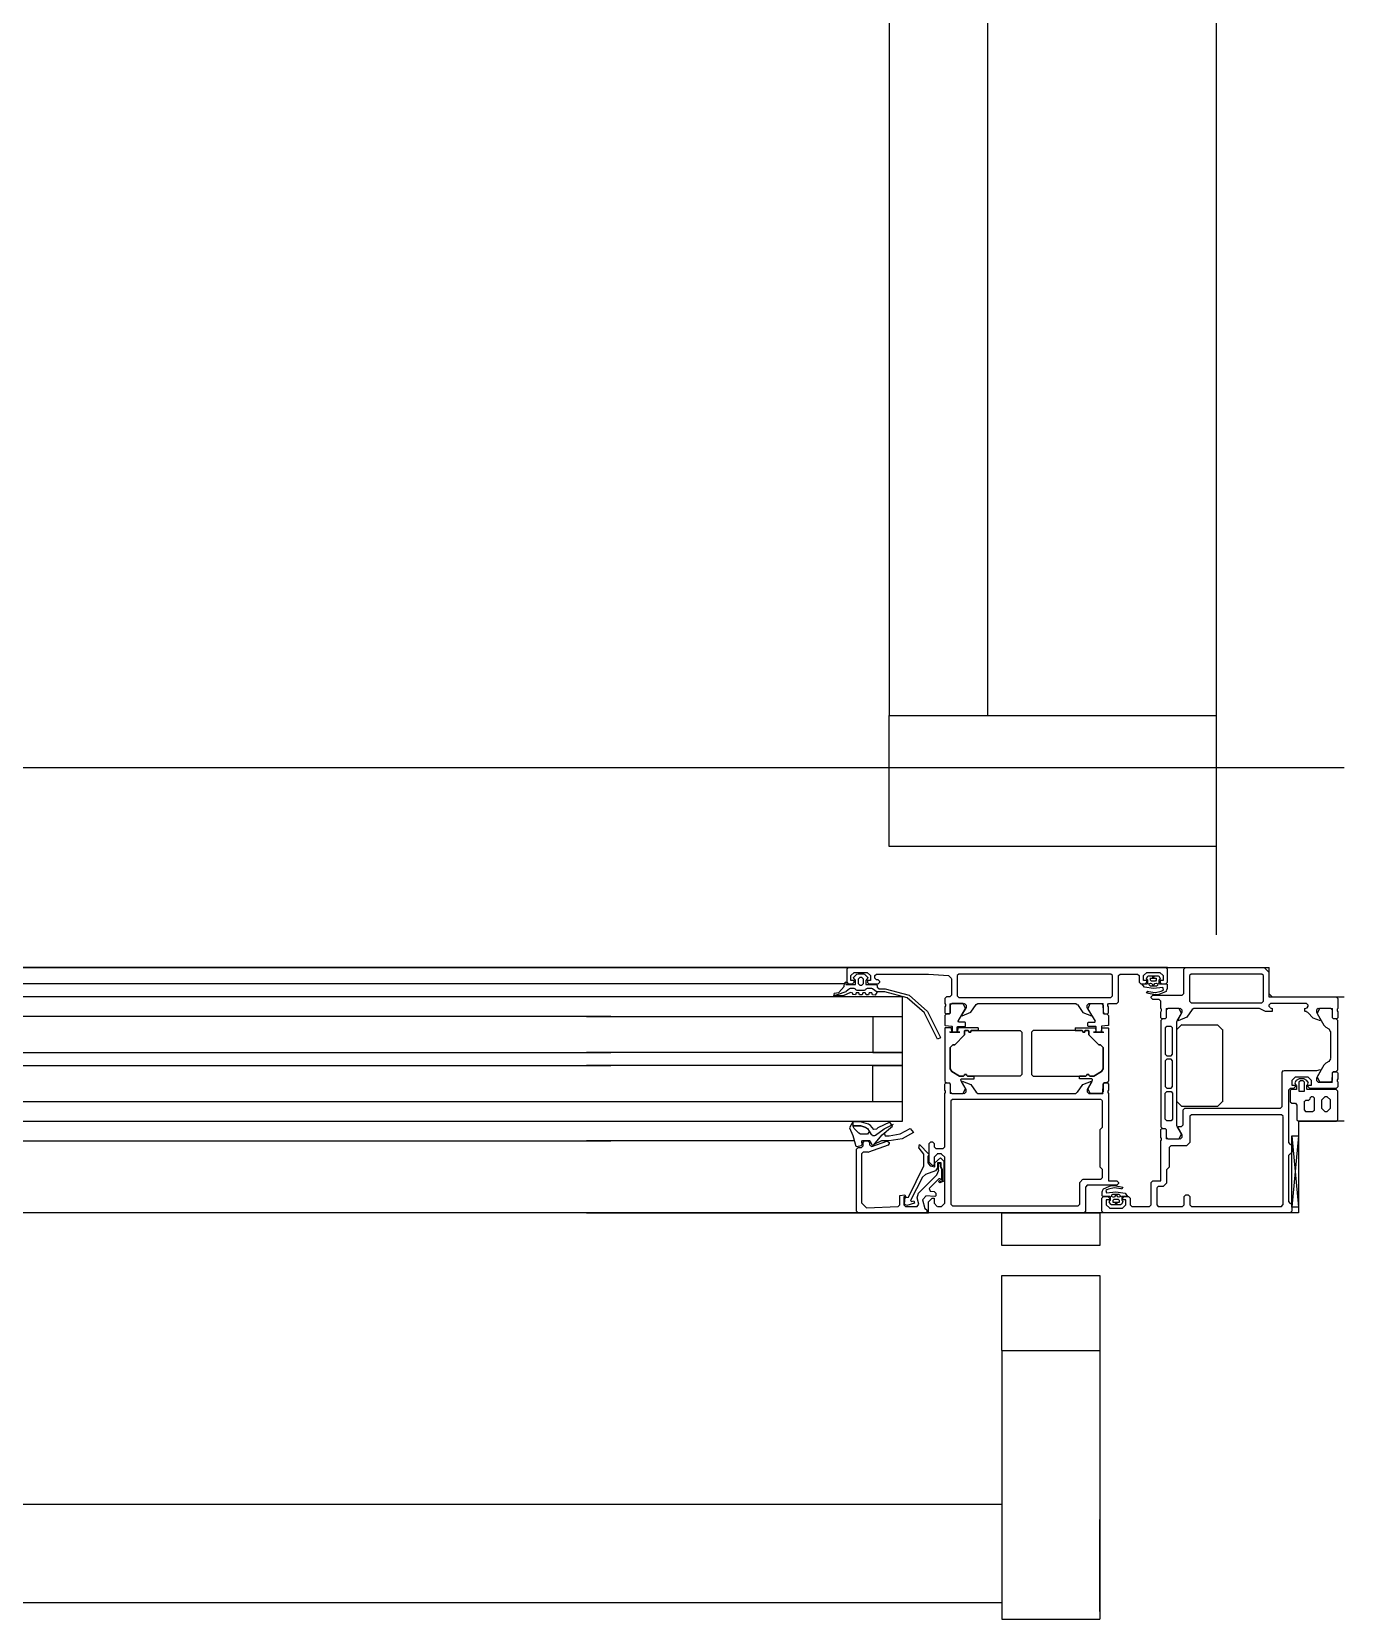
# Model space of a CAD drawing. Header units: metres. Extents: x 2.3 to 42.8, y 0.9 to 31.9.
# Drawn here: x 17.3408 to 17.4986, y 13.554 to 13.745 of the extents above; entities that cross this region are included whole.
import ezdxf

# ---------------------------------------------------------------- set-up
doc = ezdxf.new("R2010")
doc.units = ezdxf.units.M
doc.layers.add('ARREDI', color=9, linetype='Continuous')
doc.layers.add('PARETI_STRUTTURE', color=7, linetype='Continuous')

msp = doc.modelspace()

# ---------------------------------------------------------------- linework, layer by layer
at = {"layer": 'ARREDI'}
for points in [[(16.87769, 13.63239), (17.48957, 13.63239)], [(17.41042, 13.63042), (17.23875, 13.63042)], [(17.41042, 13.62885), (17.23875, 13.62885)], [(17.41042, 13.62649), (17.23875, 13.62649)], [(17.23875, 13.62217), (17.41042, 13.62217)], [(17.23875, 13.62059), (17.41042, 13.62059)], [(17.23875, 13.61626), (17.41042, 13.61626)], [(17.23875, 13.61389), (17.41042, 13.61389)], [(17.23875, 13.61152), (17.41042, 13.61152)], [(17.49311, 13.60286), (16.87415, 13.60286)], [(17.46923, 13.59892), (17.45742, 13.59892), (17.45742, 13.60287)], [(17.45742, 13.60286), (17.46923, 13.60286)], [(17.46923, 13.60286), (17.46923, 13.59892)], [(17.45742, 13.58631), (17.45742, 13.59534)], [(17.45742, 13.59534), (17.46923, 13.59534)], [(17.46923, 13.59534), (17.46923, 13.58631)], [(17.45742, 13.58631), (17.45742, 13.55603), (17.45742, 13.55492), (17.45742, 13.55421), (17.45742, 13.55397), (17.46923, 13.55397)], [(17.45743, 13.58631), (17.46923, 13.58631), (17.46923, 13.55604), (17.46923, 13.55491), (17.46923, 13.55422), (17.46923, 13.55398)], [(17.45742, 13.56778), (17.20426, 13.56778)], [(17.45742, 13.56699), (17.45742, 13.56604), (17.45742, 13.56482)], [(17.46923, 13.55492), (17.46923, 13.55603), (17.46923, 13.55749), (17.46923, 13.55918), (17.46923, 13.561), (17.46923, 13.56282), (17.46923, 13.56451), (17.46923, 13.56597)], [(17.45742, 13.55892), (17.45742, 13.5577), (17.45742, 13.55675)], [(17.20425, 13.55597), (17.45742, 13.55597)]]:
    msp.add_lwpolyline(points, dxfattribs=at)
at = {"layer": 'PARETI_STRUTTURE'}
for points in [[(17.48326, 13.63633), (17.48326, 13.93597)], [(17.48327, 13.90615), (17.44389, 13.90615), (17.44389, 13.66271)], [(17.4557, 13.90615), (17.4557, 13.66271)], [(17.49862, 13.65642), (14.26612, 13.65642), (11.91708, 13.68004)], [(17.47735, 13.63239), (17.43877, 13.63239), (17.23941, 13.63239), (17.23941, 13.65214), (17.23909, 13.65471), (17.23817, 13.65713), (17.2367, 13.65925), (17.23476, 13.66098), (17.23246, 13.66217), (17.23139, 13.66242), (17.2303, 13.66242), (17.22923, 13.66216), (17.22826, 13.66164), (17.22742, 13.66091), (17.2268, 13.66), (17.22641, 13.65898), (17.22628, 13.65788), (17.22628, 13.63239)], [(17.44389, 13.66271), (17.48327, 13.66271)], [(17.44389, 13.64696), (17.44389, 13.66271)], [(17.48326, 13.64696), (17.44389, 13.64696)], [(17.40747, 13.63239), (17.43897, 13.63239), (17.43877, 13.6322)], [(17.43877, 13.6322), (17.43877, 13.63063)], [(17.47716, 13.63239), (17.43897, 13.63239)], [(17.43928, 13.63141), (17.43967, 13.6318)], [(17.43968, 13.63062), (17.43968, 13.63081), (17.43929, 13.63081), (17.43929, 13.63141)], [(17.43959, 13.63118), (17.43999, 13.63159)], [(17.43968, 13.63097), (17.43959, 13.63118)], [(17.43971, 13.63097), (17.43967, 13.63097)], [(17.43968, 13.6318), (17.44124, 13.6318)], [(17.43983, 13.63086), (17.43971, 13.63098)], [(17.44, 13.63159), (17.44014, 13.63164)], [(17.44014, 13.63164), (17.44078, 13.63164)], [(17.44034, 13.63117), (17.44015, 13.63098)], [(17.44015, 13.63097), (17.44015, 13.63046)], [(17.44058, 13.63117), (17.44035, 13.63117)], [(17.44078, 13.63097), (17.44058, 13.63117)], [(17.44078, 13.63046), (17.44078, 13.63098)], [(17.44079, 13.63164), (17.44092, 13.63159)], [(17.44092, 13.63159), (17.44133, 13.63117)], [(17.44121, 13.63097), (17.4411, 13.63085)], [(17.44125, 13.63097), (17.44121, 13.63097)], [(17.44125, 13.6318), (17.44164, 13.63141)], [(17.44133, 13.63118), (17.44125, 13.63097)], [(17.44165, 13.63141), (17.44165, 13.63081), (17.44126, 13.63081), (17.44126, 13.63062)], [(17.44216, 13.63141), (17.44235, 13.6316)], [(17.44216, 13.63109), (17.44216, 13.63141)], [(17.44235, 13.6309), (17.44216, 13.63109)], [(17.44235, 13.6316), (17.44862, 13.6316), (17.45101, 13.63144)], [(17.44255, 13.6309), (17.44236, 13.6309)], [(17.44275, 13.6307), (17.44255, 13.63089)], [(17.451, 13.63143), (17.45136, 13.63105)], [(17.45137, 13.63104), (17.45137, 13.62904)], [(17.45228, 13.6316), (17.45208, 13.63141)], [(17.45208, 13.63141), (17.45208, 13.62896)], [(17.47055, 13.6316), (17.45228, 13.6316)], [(17.47074, 13.63141), (17.47055, 13.6316)], [(17.47074, 13.62897), (17.47074, 13.63141)], [(17.47145, 13.63141), (17.47165, 13.6316)], [(17.47145, 13.62826), (17.47145, 13.63141)], [(17.47165, 13.6316), (17.47377, 13.6316)], [(17.47377, 13.6316), (17.47397, 13.63141)], [(17.47397, 13.63141), (17.47397, 13.63062)], [(17.47448, 13.63141), (17.47487, 13.6318)], [(17.47488, 13.63062), (17.47488, 13.63081), (17.47449, 13.63081), (17.47449, 13.63141)], [(17.47485, 13.63106), (17.475, 13.63136)], [(17.47491, 13.63095), (17.47485, 13.63106)], [(17.47488, 13.6318), (17.47645, 13.6318)], [(17.47499, 13.63087), (17.4749, 13.63096)], [(17.47501, 13.63136), (17.47508, 13.6314)], [(17.47508, 13.6314), (17.47624, 13.6314)], [(17.47531, 13.63085), (17.47531, 13.63113)], [(17.47531, 13.63112), (17.47601, 13.63112)], [(17.47601, 13.63112), (17.47601, 13.63085)], [(17.47624, 13.6314), (17.47631, 13.63136)], [(17.47631, 13.63136), (17.47649, 13.63107)], [(17.47641, 13.63096), (17.47632, 13.63087)], [(17.47649, 13.63108), (17.47641, 13.63095)], [(17.47645, 13.6318), (17.47684, 13.63141)], [(17.47684, 13.63141), (17.47684, 13.63081), (17.47646, 13.63081), (17.47646, 13.63062)], [(17.47736, 13.6322), (17.47716, 13.63239)], [(17.47736, 13.63062), (17.47736, 13.63219)], [(17.47933, 13.6322), (17.47952, 13.63239)], [(17.47933, 13.63239), (17.48956, 13.63239)], [(17.47933, 13.62924), (17.47933, 13.6322)], [(17.47952, 13.63239), (17.48897, 13.63239)], [(17.47999, 13.63141), (17.47999, 13.62834)], [(17.48019, 13.6316), (17.48, 13.63141)], [(17.4887, 13.6316), (17.4802, 13.6316)], [(17.48889, 13.63141), (17.4887, 13.6316)], [(17.48889, 13.62834), (17.48889, 13.63141)], [(17.48897, 13.63239), (17.48957, 13.6318)], [(17.48956, 13.63239), (17.48956, 13.62885)], [(17.48956, 13.6318), (17.48956, 13.62925)], [(17.43851, 13.63042), (17.40747, 13.63042)], [(17.43719, 13.629), (17.4373, 13.62905)], [(17.43726, 13.62928), (17.43783, 13.62939)], [(17.43729, 13.62897), (17.43726, 13.62927)], [(17.4373, 13.62905), (17.43766, 13.62914)], [(17.43766, 13.62914), (17.4387, 13.62951)], [(17.43782, 13.62939), (17.43846, 13.6301)], [(17.43924, 13.62938), (17.43834, 13.62897)], [(17.43846, 13.63009), (17.4385, 13.63051)], [(17.4385, 13.63051), (17.43865, 13.63065)], [(17.43865, 13.63066), (17.43865, 13.63034), (17.43944, 13.63034)], [(17.4387, 13.62952), (17.43911, 13.62986)], [(17.43877, 13.63062), (17.43896, 13.63043)], [(17.43897, 13.63042), (17.43948, 13.63042)], [(17.43911, 13.62986), (17.43923, 13.62991)], [(17.43924, 13.62991), (17.43962, 13.62991)], [(17.43952, 13.62928), (17.43924, 13.62938)], [(17.43944, 13.63034), (17.43983, 13.63034)], [(17.43948, 13.63042), (17.43967, 13.63062)], [(17.43952, 13.62912), (17.43952, 13.62928)], [(17.43983, 13.62908), (17.43952, 13.62912)], [(17.43963, 13.62991), (17.4398, 13.62981)], [(17.4398, 13.62981), (17.43984, 13.62973)], [(17.43983, 13.63034), (17.43983, 13.63086)], [(17.43992, 13.62932), (17.43983, 13.62909)], [(17.43984, 13.62973), (17.44001, 13.62964)], [(17.44022, 13.62932), (17.43992, 13.62932)], [(17.44001, 13.62964), (17.44089, 13.62964)], [(17.44015, 13.63046), (17.44034, 13.63027)], [(17.44031, 13.62908), (17.44023, 13.62932)], [(17.44062, 13.62908), (17.44031, 13.62908)], [(17.44034, 13.63027), (17.44058, 13.63027)], [(17.44058, 13.63027), (17.44078, 13.63046)], [(17.4407, 13.62932), (17.44062, 13.62909)], [(17.44101, 13.62932), (17.4407, 13.62932)], [(17.4409, 13.62964), (17.44106, 13.62973)], [(17.4411, 13.62908), (17.44102, 13.62932)], [(17.44107, 13.62973), (17.44111, 13.62982)], [(17.44109, 13.63086), (17.44109, 13.63034)], [(17.44109, 13.63034), (17.44148, 13.63034)], [(17.4414, 13.62908), (17.4411, 13.62908)], [(17.44111, 13.62981), (17.44128, 13.62991)], [(17.44125, 13.63062), (17.44144, 13.63043)], [(17.44128, 13.62991), (17.44175, 13.62991)], [(17.44149, 13.62932), (17.44141, 13.62909)], [(17.44145, 13.63042), (17.44255, 13.63042)], [(17.44149, 13.63034), (17.44232, 13.63034)], [(17.4418, 13.62932), (17.44149, 13.62932)], [(17.44176, 13.62991), (17.44189, 13.62987)], [(17.44189, 13.62908), (17.4418, 13.62932)], [(17.44188, 13.62987), (17.44244, 13.62944)], [(17.44218, 13.62905), (17.44188, 13.62909)], [(17.44336, 13.62944), (17.44243, 13.62944), (17.44218, 13.62905)], [(17.44231, 13.63034), (17.44243, 13.63022)], [(17.44243, 13.63023), (17.44243, 13.63003)], [(17.44243, 13.63003), (17.44263, 13.62984)], [(17.44255, 13.63042), (17.44275, 13.63062)], [(17.44263, 13.62983), (17.44339, 13.62983)], [(17.44275, 13.63062), (17.44275, 13.6307)], [(17.44814, 13.62692), (17.44604, 13.62874), (17.44336, 13.62944)], [(17.4434, 13.62983), (17.44627, 13.62906), (17.4485, 13.62708)], [(17.45137, 13.62905), (17.45118, 13.62885)], [(17.47397, 13.63062), (17.47416, 13.63043)], [(17.47417, 13.63042), (17.47468, 13.63042)], [(17.47429, 13.63042), (17.47491, 13.63042)], [(17.47458, 13.63003), (17.47429, 13.63042)], [(17.4768, 13.62999), (17.47569, 13.62985), (17.47458, 13.63003)], [(17.47459, 13.63003), (17.47459, 13.63003)], [(17.47468, 13.63042), (17.47487, 13.63062)], [(17.47485, 13.6293), (17.47498, 13.62955)], [(17.4759, 13.62909), (17.47486, 13.6293)], [(17.47491, 13.63042), (17.47499, 13.6305)], [(17.47497, 13.62955), (17.47507, 13.62951)], [(17.47499, 13.6305), (17.47499, 13.63087)], [(17.47507, 13.6295), (17.47589, 13.62937)], [(17.47516, 13.63028), (17.47514, 13.63031), (17.4751, 13.63042), (17.47532, 13.63051)], [(17.47532, 13.63015), (17.47515, 13.63028)], [(17.47542, 13.63073), (17.4753, 13.63084)], [(17.47532, 13.63052), (17.47547, 13.63046)], [(17.47606, 13.63014), (17.47585, 13.63012), (17.47554, 13.63014), (17.47532, 13.63015)], [(17.47539, 13.62885), (17.47558, 13.62904)], [(17.4759, 13.63073), (17.47542, 13.63073)], [(17.47547, 13.63047), (17.47565, 13.63013), (17.47585, 13.63047)], [(17.47559, 13.62905), (17.47913, 13.62905)], [(17.47585, 13.63047), (17.476, 13.63052)], [(17.47601, 13.63085), (17.4759, 13.63074)], [(17.47721, 13.62955), (17.47718, 13.62951), (17.47691, 13.62937), (17.47673, 13.62929), (17.47652, 13.6292), (17.47632, 13.62915), (17.47611, 13.62911), (17.4759, 13.62909)], [(17.4759, 13.62937), (17.47659, 13.62954)], [(17.476, 13.63052), (17.47621, 13.63042), (17.47617, 13.63022)], [(17.47616, 13.63023), (17.47605, 13.63014)], [(17.47633, 13.63088), (17.47633, 13.6305)], [(17.47633, 13.6305), (17.47641, 13.63041)], [(17.47641, 13.63042), (17.47725, 13.63042)], [(17.47645, 13.63062), (17.47665, 13.63043)], [(17.47659, 13.62954), (17.47676, 13.62962), (17.47689, 13.62971)], [(17.47665, 13.63042), (17.47716, 13.63042)], [(17.47688, 13.6297), (17.4768, 13.62999)], [(17.47716, 13.63042), (17.47735, 13.63062)], [(17.47732, 13.62986), (17.47721, 13.62956)], [(17.47725, 13.63042), (17.47734, 13.63033)], [(17.47733, 13.63034), (17.47733, 13.62994), (17.47732, 13.62987)], [(17.47913, 13.62905), (17.47932, 13.62924)], [(17.48956, 13.62924), (17.48995, 13.62885)], [(17.40747, 13.6139), (17.44547, 13.6139), (17.44547, 13.62886), (17.40747, 13.62886)], [(17.43834, 13.62897), (17.43728, 13.62897)], [(17.44849, 13.62709), (17.45004, 13.62395)], [(17.45058, 13.62865), (17.45058, 13.62805)], [(17.45058, 13.62806), (17.45067, 13.62795)], [(17.45066, 13.62777), (17.45058, 13.62766)], [(17.45058, 13.62767), (17.45058, 13.62693)], [(17.45078, 13.62885), (17.45059, 13.62865)], [(17.45066, 13.62795), (17.45066, 13.62777)], [(17.45117, 13.62885), (17.45079, 13.62885)], [(17.4512, 13.62693), (17.4512, 13.62801), (17.45294, 13.62807)], [(17.4512, 13.62801), (17.45125, 13.62805)], [(17.45141, 13.62806), (17.45122, 13.62786)], [(17.45122, 13.62786), (17.45122, 13.62691)], [(17.45278, 13.62806), (17.45141, 13.62806)], [(17.45208, 13.62897), (17.45227, 13.62877)], [(17.45217, 13.62591), (17.45306, 13.62746)], [(17.45228, 13.62877), (17.47054, 13.62877)], [(17.45314, 13.62786), (17.45314, 13.62759), (17.4526, 13.62664)], [(17.45265, 13.62656), (17.45369, 13.627), (17.45433, 13.62793)], [(17.45306, 13.62745), (17.45278, 13.62805)], [(17.45295, 13.62806), (17.45314, 13.62787)], [(17.45433, 13.62792), (17.45453, 13.62806)], [(17.45452, 13.62806), (17.46633, 13.62806)], [(17.46633, 13.62806), (17.46651, 13.62792)], [(17.46652, 13.62792), (17.46716, 13.62699), (17.4682, 13.62656)], [(17.46771, 13.62786), (17.46791, 13.62806)], [(17.46825, 13.62665), (17.46771, 13.62759), (17.46771, 13.62787)], [(17.46868, 13.62591), (17.46779, 13.62746)], [(17.4678, 13.62745), (17.46807, 13.62805)], [(17.46791, 13.62806), (17.4696, 13.62806), (17.46964, 13.62692)], [(17.46807, 13.62806), (17.46945, 13.62806)], [(17.46944, 13.62806), (17.46963, 13.62786)], [(17.4696, 13.62806), (17.46964, 13.62802)], [(17.46964, 13.62786), (17.46964, 13.62691)], [(17.47019, 13.62795), (17.47027, 13.62806)], [(17.47019, 13.62777), (17.47019, 13.62795)], [(17.47027, 13.62767), (17.47019, 13.62778)], [(17.47027, 13.62806), (17.47126, 13.62806)], [(17.47027, 13.62693), (17.47027, 13.62766)], [(17.47055, 13.62877), (17.47074, 13.62896)], [(17.47125, 13.62806), (17.47145, 13.62825)], [(17.47539, 13.62873), (17.47539, 13.62884)], [(17.47559, 13.62853), (17.47539, 13.62873)], [(17.47637, 13.62853), (17.47558, 13.62853)], [(17.47657, 13.62834), (17.47637, 13.62853)], [(17.47665, 13.62736), (17.47656, 13.62747)], [(17.47657, 13.62747), (17.47657, 13.62833)], [(17.47657, 13.62708), (17.47665, 13.62719)], [(17.47657, 13.62634), (17.47657, 13.62707)], [(17.47665, 13.62718), (17.47665, 13.62736)], [(17.47893, 13.62747), (17.47719, 13.62743), (17.47719, 13.62633)], [(17.47724, 13.62747), (17.4772, 13.62743)], [(17.4774, 13.62747), (17.47721, 13.62727)], [(17.47721, 13.62727), (17.47721, 13.62632)], [(17.47877, 13.62747), (17.4774, 13.62747)], [(17.47859, 13.62605), (17.47913, 13.627), (17.47913, 13.62728)], [(17.48032, 13.62733), (17.47968, 13.6264), (17.47864, 13.62597)], [(17.47905, 13.62686), (17.47877, 13.62746)], [(17.47913, 13.62727), (17.47893, 13.62747)], [(17.47999, 13.62834), (17.48019, 13.62814)], [(17.48019, 13.62814), (17.48869, 13.62814)], [(17.48051, 13.62747), (17.48033, 13.62733)], [(17.48834, 13.62747), (17.4805, 13.62747)], [(17.48842, 13.62745), (17.48834, 13.62746)], [(17.48913, 13.6271), (17.48842, 13.62744)], [(17.4887, 13.62814), (17.48889, 13.62833)], [(17.48922, 13.62708), (17.48913, 13.62709)], [(17.48996, 13.62708), (17.48922, 13.62708)], [(17.48956, 13.62885), (17.49862, 13.62885)], [(17.48976, 13.62806), (17.48956, 13.62787)], [(17.48956, 13.62786), (17.48956, 13.62774)], [(17.48956, 13.62774), (17.4897, 13.62756)], [(17.4897, 13.62755), (17.48996, 13.62747)], [(17.49409, 13.62806), (17.48976, 13.62806)], [(17.48996, 13.62885), (17.49764, 13.62885)], [(17.48996, 13.62747), (17.48996, 13.62708)], [(17.49389, 13.62747), (17.49416, 13.62755)], [(17.49389, 13.62708), (17.49389, 13.62746)], [(17.49406, 13.62708), (17.4939, 13.62708)], [(17.49424, 13.62698), (17.49407, 13.62707)], [(17.49429, 13.62786), (17.49409, 13.62806)], [(17.49415, 13.62755), (17.49429, 13.62773)], [(17.49429, 13.62774), (17.49429, 13.62786)], [(17.49547, 13.62747), (17.49527, 13.62728)], [(17.49527, 13.62727), (17.49527, 13.627), (17.49581, 13.62605)], [(17.49563, 13.62747), (17.49535, 13.62687)], [(17.49721, 13.62634), (17.49721, 13.62742), (17.49547, 13.62747)], [(17.497, 13.62747), (17.49563, 13.62747)], [(17.4972, 13.62727), (17.497, 13.62746)], [(17.49721, 13.62742), (17.49717, 13.62746)], [(17.4972, 13.62632), (17.4972, 13.62727)], [(17.49763, 13.62885), (17.49783, 13.62865)], [(17.49783, 13.62747), (17.49775, 13.62736)], [(17.49775, 13.62736), (17.49775, 13.62718)], [(17.49775, 13.62718), (17.49784, 13.62707)], [(17.49783, 13.62865), (17.49783, 13.62747)], [(17.49783, 13.62708), (17.49783, 13.62634)], [(17.44192, 13.6265), (17.44192, 13.62216), (17.44546, 13.62216), (17.40746, 13.62216)], [(17.40747, 13.6265), (17.44547, 13.6265)], [(17.44968, 13.62377), (17.44814, 13.62691)], [(17.45058, 13.62693), (17.45069, 13.6268)], [(17.45058, 13.6266), (17.45058, 13.62546), (17.4506, 13.62542), (17.45062, 13.62539), (17.45067, 13.62539), (17.45137, 13.62532), (17.45142, 13.62531), (17.45144, 13.62528), (17.45144, 13.62524), (17.45144, 13.6247), (17.45144, 13.62465), (17.45142, 13.62463), (17.45137, 13.62461), (17.45124, 13.62461), (17.45114, 13.62461)], [(17.45078, 13.6268), (17.45059, 13.6266)], [(17.4507, 13.62681), (17.45109, 13.62681)], [(17.4511, 13.6268), (17.45078, 13.6268)], [(17.45109, 13.62681), (17.45121, 13.62693)], [(17.45122, 13.62691), (17.45109, 13.62679)], [(17.4523, 13.62462), (17.45216, 13.62462), (17.45212, 13.62463), (17.45209, 13.62466), (17.45208, 13.6247), (17.45208, 13.62521), (17.45209, 13.62524), (17.45212, 13.62527), (17.45216, 13.62528), (17.45298, 13.62528), (17.45302, 13.6253), (17.45305, 13.62532), (17.45306, 13.62537), (17.45306, 13.62571), (17.45305, 13.62575), (17.45302, 13.62578), (17.45298, 13.6258), (17.45224, 13.6258)], [(17.45224, 13.6258), (17.45217, 13.62591)], [(17.4526, 13.62665), (17.45265, 13.62656)], [(17.46856, 13.62462), (17.46869, 13.62462), (17.46874, 13.62463), (17.46876, 13.62466), (17.46878, 13.6247), (17.46878, 13.62521), (17.46876, 13.62524), (17.46874, 13.62527), (17.46869, 13.62528), (17.46787, 13.62528), (17.46783, 13.6253), (17.46781, 13.62532), (17.46779, 13.62537), (17.46779, 13.62571), (17.46781, 13.62575), (17.46783, 13.62578), (17.46787, 13.6258), (17.46861, 13.6258)], [(17.4682, 13.62656), (17.46826, 13.62665)], [(17.46861, 13.6258), (17.46868, 13.62591)], [(17.47027, 13.6266), (17.47027, 13.62546), (17.47026, 13.62542), (17.47023, 13.62539), (17.47019, 13.62539), (17.46948, 13.62532), (17.46944, 13.62531), (17.46941, 13.62528), (17.46941, 13.62524), (17.46941, 13.6247), (17.46941, 13.62465), (17.46944, 13.62463), (17.46948, 13.62461), (17.46962, 13.62461), (17.46971, 13.62461)], [(17.46964, 13.62691), (17.46976, 13.62679)], [(17.46965, 13.62693), (17.46976, 13.6268)], [(17.46975, 13.6268), (17.47007, 13.6268)], [(17.46977, 13.62681), (17.47015, 13.62681)], [(17.47007, 13.6268), (17.47027, 13.6266)], [(17.47015, 13.62681), (17.47026, 13.62693)], [(17.47669, 13.62622), (17.47656, 13.62634)], [(17.47677, 13.62621), (17.47657, 13.62601)], [(17.47657, 13.62601), (17.47657, 13.61322)], [(17.47707, 13.62622), (17.47669, 13.62622)], [(17.47709, 13.62621), (17.47677, 13.62621)], [(17.47719, 13.62634), (17.47708, 13.62621)], [(17.47728, 13.6253), (17.47708, 13.62511)], [(17.47721, 13.62632), (17.47709, 13.6262)], [(17.47779, 13.6253), (17.47727, 13.6253)], [(17.47798, 13.62511), (17.47779, 13.6253)], [(17.4785, 13.62587), (17.47853, 13.62596)], [(17.4785, 13.61337), (17.4785, 13.62587)], [(17.4785, 13.62491), (17.4791, 13.62551)], [(17.47853, 13.62596), (17.47904, 13.62687)], [(17.47864, 13.62597), (17.47858, 13.62606)], [(17.47909, 13.6255), (17.48338, 13.6255)], [(17.48338, 13.6255), (17.48398, 13.6249)], [(17.49576, 13.62597), (17.49488, 13.62629), (17.49424, 13.62697)], [(17.49536, 13.62686), (17.49618, 13.62543)], [(17.49582, 13.62605), (17.49576, 13.62597)], [(17.49618, 13.62543), (17.49642, 13.62521)], [(17.49642, 13.62521), (17.49676, 13.62501)], [(17.49732, 13.62621), (17.49721, 13.62633)], [(17.49733, 13.62622), (17.49722, 13.62634)], [(17.49771, 13.62622), (17.49732, 13.62622)], [(17.49763, 13.62621), (17.49732, 13.62621)], [(17.49783, 13.62601), (17.49764, 13.6262)], [(17.49783, 13.62634), (17.49772, 13.62621)], [(17.49783, 13.62007), (17.49783, 13.626)], [(17.45004, 13.62394), (17.44968, 13.62378)], [(17.45128, 13.62462), (17.45135, 13.62463), (17.45139, 13.62467), (17.45141, 13.62473), (17.45138, 13.62505), (17.45137, 13.62509), (17.45134, 13.62512), (17.4513, 13.62513), (17.45066, 13.62513), (17.45062, 13.62512), (17.45059, 13.62509), (17.45059, 13.62505), (17.45059, 13.6187)], [(17.45239, 13.62462), (17.45114, 13.62462)], [(17.45123, 13.62462), (17.4523, 13.62462)], [(17.4546, 13.62513), (17.45222, 13.62513), (17.45218, 13.62511), (17.45215, 13.62509), (17.45214, 13.62504), (17.45211, 13.62474), (17.45214, 13.62467), (17.45218, 13.62463), (17.45224, 13.62461), (17.45239, 13.62461)], [(17.4546, 13.62513), (17.4546, 13.62481), (17.45381, 13.62481), (17.45375, 13.6248), (17.45371, 13.62476), (17.4537, 13.6247), (17.4537, 13.62462), (17.4537, 13.6247), (17.45371, 13.62476), (17.45375, 13.6248), (17.45381, 13.62481), (17.45964, 13.62481)], [(17.45964, 13.62481), (17.45983, 13.62462)], [(17.45984, 13.62461), (17.45984, 13.61952)], [(17.46121, 13.62481), (17.46102, 13.62462)], [(17.46102, 13.62461), (17.46102, 13.61952)], [(17.46625, 13.62513), (17.46625, 13.62481), (17.46705, 13.62481), (17.4671, 13.6248), (17.46714, 13.62476), (17.46716, 13.6247), (17.46716, 13.62462), (17.46716, 13.6247), (17.46714, 13.62476), (17.4671, 13.6248), (17.46705, 13.62481), (17.46121, 13.62481)], [(17.46625, 13.62513), (17.46863, 13.62513), (17.46867, 13.62511), (17.4687, 13.62509), (17.46871, 13.62504), (17.46874, 13.62474), (17.46871, 13.62467), (17.46867, 13.62463), (17.46861, 13.62461), (17.46846, 13.62461)], [(17.46846, 13.62462), (17.46971, 13.62462)], [(17.46962, 13.62462), (17.46855, 13.62462)], [(17.46957, 13.62462), (17.4695, 13.62463), (17.46946, 13.62467), (17.46944, 13.62473), (17.46947, 13.62505), (17.46949, 13.62509), (17.46951, 13.62512), (17.46955, 13.62513), (17.47019, 13.62513), (17.47024, 13.62512), (17.47026, 13.62509), (17.47026, 13.62505), (17.47026, 13.6187)], [(17.47708, 13.62511), (17.47708, 13.62196)], [(17.47798, 13.62196), (17.47798, 13.62511)], [(17.4785, 13.61625), (17.4785, 13.62491)], [(17.48397, 13.62491), (17.48397, 13.61624)], [(17.49676, 13.62501), (17.49696, 13.62466)], [(17.49696, 13.62467), (17.49696, 13.62142)], [(17.45121, 13.62278), (17.45121, 13.6202), (17.45121, 13.62278)], [(17.45176, 13.6231), (17.45153, 13.6231), (17.45176, 13.6231)], [(17.46909, 13.6231), (17.46932, 13.6231), (17.46909, 13.6231)], [(17.46964, 13.62278), (17.46964, 13.6202), (17.46964, 13.62278)], [(17.47708, 13.62196), (17.47727, 13.62176)], [(17.47728, 13.62137), (17.47708, 13.62117)], [(17.47779, 13.62137), (17.47727, 13.62137)], [(17.47728, 13.62176), (17.47779, 13.62176)], [(17.47779, 13.62176), (17.47798, 13.62196)], [(17.47798, 13.61806), (17.47798, 13.62117), (17.47779, 13.62137)], [(17.49696, 13.62141), (17.49677, 13.62106)], [(17.44192, 13.61626), (17.44192, 13.62059), (17.44546, 13.62059), (17.40746, 13.62059)], [(17.45295, 13.61944), (17.45295, 13.61952), (17.45295, 13.61944)], [(17.45318, 13.61952), (17.45318, 13.61943), (17.45318, 13.61952)], [(17.45984, 13.61952), (17.45964, 13.61932)], [(17.46102, 13.61952), (17.46121, 13.61932)], [(17.46767, 13.61952), (17.46767, 13.61943), (17.46767, 13.61952)], [(17.46791, 13.61944), (17.46791, 13.61952), (17.46791, 13.61944)], [(17.47708, 13.62117), (17.47708, 13.61806), (17.47727, 13.61787)], [(17.49114, 13.61979), (17.49133, 13.61999)], [(17.49114, 13.61566), (17.49114, 13.6198)], [(17.49134, 13.61999), (17.49525, 13.61999)], [(17.49526, 13.61999), (17.49533, 13.62)], [(17.49582, 13.62001), (17.49527, 13.61907), (17.49527, 13.61879)], [(17.49532, 13.62), (17.49576, 13.6201)], [(17.49618, 13.62065), (17.49536, 13.61922)], [(17.49547, 13.6186), (17.49716, 13.6186), (17.49721, 13.61974)], [(17.49576, 13.6201), (17.49582, 13.62001)], [(17.49642, 13.62087), (17.49618, 13.62065)], [(17.49676, 13.62107), (17.49642, 13.62087)], [(17.4972, 13.61976), (17.49731, 13.61987)], [(17.4972, 13.61881), (17.4972, 13.61976)], [(17.49721, 13.61973), (17.49732, 13.61985)], [(17.49732, 13.61987), (17.49764, 13.61987)], [(17.49733, 13.61985), (17.49772, 13.61985)], [(17.49763, 13.61987), (17.49783, 13.62007)], [(17.49771, 13.61985), (17.49782, 13.61974)], [(17.49783, 13.61973), (17.49783, 13.619)], [(17.45058, 13.61869), (17.45078, 13.6185)], [(17.45058, 13.61837), (17.45069, 13.61849)], [(17.45058, 13.61763), (17.45058, 13.61836)], [(17.45066, 13.61752), (17.45058, 13.61763)], [(17.45066, 13.61734), (17.45066, 13.61752)], [(17.4507, 13.61849), (17.45109, 13.61849)], [(17.45078, 13.6185), (17.4511, 13.6185)], [(17.45109, 13.61849), (17.45121, 13.61836)], [(17.4511, 13.6185), (17.45122, 13.61837)], [(17.4512, 13.61837), (17.4512, 13.61728), (17.45294, 13.61723)], [(17.45122, 13.61838), (17.45122, 13.61743)], [(17.45251, 13.61893), (17.45259, 13.61901)], [(17.45251, 13.61884), (17.45251, 13.61892)], [(17.45254, 13.61874), (17.45251, 13.61884)], [(17.45306, 13.61784), (17.45254, 13.61874)], [(17.45259, 13.619), (17.45409, 13.619)], [(17.4526, 13.61865), (17.45265, 13.61873)], [(17.45314, 13.61743), (17.45314, 13.61771), (17.4526, 13.61865)], [(17.45265, 13.61873), (17.45369, 13.6183), (17.45433, 13.61737)], [(17.45278, 13.61724), (17.45306, 13.61783)], [(17.45964, 13.61932), (17.4533, 13.61932), (17.45408, 13.61932)], [(17.45409, 13.619), (17.45409, 13.61932)], [(17.46121, 13.61932), (17.46755, 13.61932), (17.46677, 13.61932)], [(17.46652, 13.61737), (17.46716, 13.6183), (17.4682, 13.61873)], [(17.46826, 13.619), (17.46676, 13.619)], [(17.46677, 13.619), (17.46677, 13.61932)], [(17.46825, 13.61865), (17.46771, 13.6177), (17.46771, 13.61743)], [(17.46807, 13.61724), (17.46779, 13.61783)], [(17.4678, 13.61784), (17.46831, 13.61874)], [(17.46791, 13.61723), (17.4696, 13.61723), (17.46964, 13.61837)], [(17.4682, 13.61873), (17.46826, 13.61865)], [(17.46834, 13.61893), (17.46826, 13.61901)], [(17.46831, 13.61874), (17.46834, 13.61884)], [(17.46834, 13.61884), (17.46834, 13.61892)], [(17.46975, 13.6185), (17.46963, 13.61837)], [(17.46964, 13.61838), (17.46964, 13.61743)], [(17.46965, 13.61837), (17.46976, 13.61849)], [(17.47007, 13.6185), (17.46975, 13.6185)], [(17.46977, 13.61849), (17.47015, 13.61849)], [(17.47027, 13.61869), (17.47007, 13.6185)], [(17.47015, 13.61849), (17.47026, 13.61836)], [(17.47027, 13.61763), (17.47019, 13.61752)], [(17.47019, 13.61752), (17.47019, 13.61734)], [(17.47027, 13.61837), (17.47027, 13.61763)], [(17.47728, 13.61786), (17.47779, 13.61786)], [(17.47779, 13.61786), (17.47798, 13.61806)], [(17.49212, 13.61782), (17.49193, 13.61764)], [(17.49193, 13.61764), (17.49193, 13.61133)], [(17.49212, 13.61759), (17.49212, 13.61623)], [(17.49252, 13.61782), (17.49213, 13.61782)], [(17.49224, 13.61771), (17.49213, 13.61758)], [(17.49256, 13.61771), (17.49224, 13.61771)], [(17.49271, 13.6192), (17.49232, 13.61881)], [(17.49232, 13.61881), (17.49232, 13.61821), (17.49271, 13.61821), (17.49271, 13.61802)], [(17.49271, 13.61802), (17.49252, 13.61783)], [(17.49287, 13.61772), (17.49256, 13.61771)], [(17.49285, 13.61881), (17.49267, 13.6185)], [(17.49267, 13.6185), (17.49277, 13.61832)], [(17.49429, 13.6192), (17.49272, 13.6192)], [(17.49276, 13.61832), (17.49287, 13.61821)], [(17.49319, 13.619), (17.49285, 13.61881)], [(17.49287, 13.6182), (17.49287, 13.61771)], [(17.49334, 13.61877), (17.49315, 13.61857)], [(17.49315, 13.61857), (17.49315, 13.6175)], [(17.49378, 13.619), (17.49319, 13.619)], [(17.49366, 13.61877), (17.49334, 13.61877)], [(17.49385, 13.61857), (17.49366, 13.61877)], [(17.49412, 13.61881), (17.49377, 13.619)], [(17.49385, 13.61751), (17.49385, 13.61858)], [(17.4943, 13.6185), (17.49412, 13.6188)], [(17.49413, 13.61821), (17.49423, 13.61832)], [(17.49413, 13.61772), (17.49413, 13.61821)], [(17.49444, 13.61771), (17.49414, 13.61772)], [(17.49423, 13.61833), (17.49429, 13.61849)], [(17.49468, 13.61881), (17.49429, 13.6192)], [(17.49429, 13.61802), (17.49429, 13.61821), (17.49468, 13.61821), (17.49468, 13.61881)], [(17.49449, 13.61782), (17.49429, 13.61802)], [(17.49767, 13.61771), (17.49444, 13.61771)], [(17.49763, 13.61782), (17.49448, 13.61782)], [(17.49527, 13.6188), (17.49547, 13.6186)], [(17.49536, 13.61922), (17.49563, 13.61862)], [(17.49563, 13.61861), (17.49701, 13.61861)], [(17.497, 13.61861), (17.4972, 13.61881)], [(17.49716, 13.6186), (17.4972, 13.61864)], [(17.49783, 13.61802), (17.49764, 13.61783)], [(17.49783, 13.61749), (17.49766, 13.6177)], [(17.49783, 13.619), (17.49775, 13.61889)], [(17.49775, 13.6189), (17.49775, 13.61872)], [(17.49775, 13.61872), (17.49784, 13.61861)], [(17.49783, 13.61861), (17.49783, 13.61801)], [(17.40747, 13.61626), (17.44547, 13.61626)], [(17.45058, 13.61723), (17.45067, 13.61734)], [(17.45058, 13.61081), (17.45058, 13.61723)], [(17.4512, 13.61728), (17.45125, 13.61724)], [(17.45122, 13.61743), (17.45141, 13.61724)], [(17.45149, 13.61652), (17.45129, 13.61633)], [(17.45129, 13.61633), (17.45129, 13.60392)], [(17.45141, 13.61724), (17.45279, 13.61724)], [(17.46936, 13.61652), (17.45149, 13.61652)], [(17.45295, 13.61723), (17.45314, 13.61743)], [(17.45433, 13.61737), (17.45453, 13.61723)], [(17.45452, 13.61723), (17.46633, 13.61723)], [(17.46633, 13.61723), (17.46651, 13.61737)], [(17.46771, 13.61743), (17.46791, 13.61724)], [(17.46944, 13.61724), (17.46806, 13.61724)], [(17.46956, 13.60711), (17.46956, 13.6081), (17.46928, 13.60838), (17.46928, 13.6129), (17.46956, 13.61318), (17.46956, 13.61632)], [(17.46956, 13.61633), (17.46937, 13.61652)], [(17.46964, 13.61743), (17.46944, 13.61724)], [(17.4696, 13.61723), (17.46964, 13.61727)], [(17.47019, 13.61734), (17.47027, 13.61723)], [(17.47027, 13.61723), (17.47027, 13.61191)], [(17.47708, 13.61727), (17.47727, 13.61747)], [(17.47708, 13.61412), (17.47708, 13.61728)], [(17.47728, 13.61747), (17.47779, 13.61747)], [(17.47779, 13.61747), (17.47798, 13.61728)], [(17.47798, 13.61727), (17.47798, 13.61412)], [(17.47909, 13.61566), (17.47849, 13.61626)], [(17.48338, 13.61566), (17.47909, 13.61566)], [(17.48397, 13.61625), (17.48338, 13.61565)], [(17.49094, 13.61546), (17.49114, 13.61565)], [(17.49212, 13.61623), (17.49232, 13.61605)], [(17.49232, 13.61605), (17.49275, 13.61605)], [(17.49275, 13.61605), (17.49292, 13.61584)], [(17.49291, 13.61584), (17.49291, 13.61406)], [(17.49315, 13.61751), (17.49385, 13.61751)], [(17.49395, 13.61637), (17.49377, 13.61617)], [(17.49378, 13.61617), (17.49378, 13.61527)], [(17.49427, 13.61637), (17.49395, 13.61637)], [(17.49449, 13.61653), (17.49428, 13.61636)], [(17.49466, 13.61684), (17.49448, 13.61665)], [(17.49449, 13.61664), (17.49449, 13.61653)], [(17.49482, 13.61684), (17.49466, 13.61684)], [(17.49504, 13.61668), (17.49483, 13.61685)], [(17.49504, 13.61523), (17.49504, 13.61669)], [(17.4959, 13.61645), (17.4959, 13.61546)], [(17.4963, 13.61684), (17.49591, 13.61645)], [(17.49657, 13.61684), (17.49629, 13.61684)], [(17.49696, 13.61645), (17.49658, 13.61683)], [(17.49696, 13.61546), (17.49696, 13.61645)], [(17.49783, 13.61406), (17.49783, 13.6175)], [(17.43951, 13.61381), (17.43909, 13.61311)], [(17.44041, 13.61381), (17.43951, 13.61381), (17.43951, 13.61332), (17.43951, 13.61334), (17.44037, 13.61334), (17.43951, 13.61334)], [(17.43951, 13.61381), (17.43951, 13.61381)], [(17.44054, 13.61379), (17.4404, 13.6138)], [(17.4414, 13.61354), (17.44054, 13.61379)], [(17.44398, 13.61378), (17.44252, 13.61308)], [(17.4443, 13.61329), (17.44398, 13.61377)], [(17.47728, 13.61393), (17.47708, 13.61412)], [(17.47779, 13.61393), (17.47727, 13.61393)], [(17.47798, 13.61412), (17.47779, 13.61393)], [(17.47925, 13.61526), (17.47944, 13.61546)], [(17.47925, 13.61346), (17.47925, 13.61526)], [(17.47944, 13.61546), (17.49094, 13.61546)], [(17.48023, 13.61467), (17.48004, 13.61448)], [(17.48004, 13.61448), (17.48004, 13.61132)], [(17.49106, 13.61467), (17.48023, 13.61467)], [(17.49126, 13.61448), (17.49106, 13.61467)], [(17.49126, 13.60385), (17.49126, 13.61447)], [(17.49291, 13.61406), (17.49311, 13.61388)], [(17.49862, 13.61389), (17.4931, 13.61389)], [(17.49311, 13.61389), (17.49763, 13.61389)], [(17.49311, 13.61389), (17.49311, 13.60286)], [(17.49378, 13.61526), (17.49396, 13.61507)], [(17.49395, 13.61507), (17.49483, 13.61507)], [(17.49482, 13.61507), (17.49503, 13.61523)], [(17.4959, 13.61546), (17.49629, 13.61507)], [(17.4963, 13.61507), (17.49657, 13.61507)], [(17.49657, 13.61507), (17.49696, 13.61546)], [(17.49763, 13.61389), (17.49783, 13.61407)], [(17.4391, 13.61311), (17.4395, 13.61218), (17.43979, 13.61119)], [(17.43967, 13.613), (17.43951, 13.61332)], [(17.44023, 13.61244), (17.43968, 13.613)], [(17.44043, 13.61234), (17.44023, 13.61244)], [(17.44036, 13.61334), (17.44047, 13.61333), (17.44036, 13.61334)], [(17.44128, 13.61234), (17.44042, 13.61234)], [(17.44109, 13.61314), (17.44047, 13.61332), (17.44109, 13.61314)], [(17.44109, 13.61314), (17.44129, 13.61302)], [(17.44128, 13.61301), (17.44149, 13.61268), (17.44171, 13.61231)], [(17.4415, 13.61268), (17.44129, 13.61234)], [(17.44164, 13.61339), (17.4414, 13.61354)], [(17.44205, 13.61289), (17.44163, 13.61338)], [(17.44171, 13.61231), (17.44189, 13.6122)], [(17.44189, 13.61219), (17.44214, 13.61219)], [(17.44198, 13.61101), (17.44302, 13.61226), (17.4443, 13.61329)], [(17.44238, 13.61294), (17.44204, 13.6129)], [(17.44215, 13.61219), (17.44223, 13.61222)], [(17.44224, 13.61222), (17.44326, 13.61297), (17.4444, 13.61355)], [(17.44253, 13.61309), (17.44237, 13.61294)], [(17.44327, 13.6125), (17.44341, 13.61215)], [(17.4434, 13.61215), (17.44387, 13.61215)], [(17.44388, 13.61215), (17.44521, 13.61238), (17.44641, 13.61303)], [(17.4468, 13.61254), (17.44543, 13.61179), (17.44389, 13.61152)], [(17.44641, 13.61303), (17.4468, 13.61253)], [(17.47027, 13.61192), (17.47027, 13.61153)], [(17.47665, 13.61181), (17.47656, 13.61192)], [(17.47657, 13.61322), (17.47677, 13.61303)], [(17.47657, 13.6129), (17.47669, 13.61302)], [(17.47657, 13.61192), (17.47657, 13.61289)], [(17.47665, 13.61163), (17.47665, 13.61181)], [(17.47669, 13.61301), (17.47708, 13.61301)], [(17.47677, 13.61303), (17.47709, 13.61303)], [(17.47707, 13.61301), (17.47719, 13.61289)], [(17.47709, 13.61303), (17.4772, 13.61291)], [(17.47719, 13.6129), (17.47719, 13.61181), (17.47893, 13.61176)], [(17.47719, 13.61181), (17.47723, 13.61177)], [(17.47721, 13.61291), (17.47721, 13.61196)], [(17.47721, 13.61196), (17.4774, 13.61177)], [(17.47853, 13.61327), (17.4785, 13.61336)], [(17.47905, 13.61237), (17.47854, 13.61327)], [(17.47858, 13.61318), (17.47862, 13.61326)], [(17.47913, 13.61196), (17.47913, 13.61224), (17.47859, 13.61318)], [(17.47863, 13.61326), (17.47905, 13.61326)], [(17.47877, 13.61177), (17.47905, 13.61236)], [(17.47893, 13.61176), (17.47913, 13.61196)], [(17.47905, 13.61326), (17.47924, 13.61345)], [(17.49311, 13.61215), (17.49311, 13.60357), (17.49231, 13.60357), (17.49231, 13.61215), (17.49311, 13.61215), (17.49231, 13.60357)], [(17.49232, 13.61215), (17.49311, 13.60357)], [(17.43968, 13.61152), (17.40746, 13.61152)], [(17.43979, 13.6112), (17.43984, 13.61095)], [(17.43984, 13.61095), (17.43998, 13.61085)], [(17.43995, 13.61054), (17.44015, 13.61073)], [(17.43995, 13.60306), (17.43995, 13.61054)], [(17.43998, 13.61086), (17.44053, 13.61097)], [(17.44015, 13.61074), (17.44054, 13.61074)], [(17.44053, 13.61096), (17.44062, 13.61109)], [(17.44054, 13.61074), (17.44074, 13.61093)], [(17.44054, 13.60995), (17.44054, 13.60407)], [(17.44074, 13.61015), (17.44055, 13.60995)], [(17.44058, 13.61145), (17.44069, 13.61159)], [(17.44062, 13.6111), (17.44058, 13.61146)], [(17.44069, 13.61158), (17.4415, 13.61158)], [(17.44074, 13.61133), (17.44093, 13.61152)], [(17.44074, 13.61093), (17.44074, 13.61132)], [(17.44133, 13.61015), (17.44074, 13.61015)], [(17.44093, 13.61152), (17.44132, 13.61152)], [(17.44133, 13.61152), (17.44152, 13.61133)], [(17.4414, 13.61016), (17.44133, 13.61014)], [(17.44376, 13.61102), (17.4414, 13.61015)], [(17.4415, 13.61158), (17.44161, 13.6115)], [(17.44153, 13.61133), (17.44153, 13.61104)], [(17.44153, 13.61103), (17.44179, 13.61085)], [(17.44161, 13.6115), (17.44178, 13.61105)], [(17.44178, 13.61105), (17.44197, 13.61101)], [(17.44179, 13.61084), (17.44362, 13.61151)], [(17.44294, 13.61152), (17.44204, 13.61111)], [(17.44388, 13.61152), (17.44295, 13.61152)], [(17.44362, 13.61151), (17.44389, 13.61133)], [(17.44389, 13.6112), (17.44377, 13.61102)], [(17.44389, 13.61133), (17.44389, 13.6112)], [(17.44574, 13.60392), (17.44579, 13.60472), (17.44622, 13.60474), (17.44805, 13.60853), (17.44805, 13.60993)], [(17.44746, 13.61063), (17.44753, 13.61108)], [(17.44805, 13.60994), (17.44747, 13.61063)], [(17.44753, 13.61109), (17.44864, 13.60991)], [(17.44864, 13.60992), (17.4486, 13.60976)], [(17.44869, 13.61121), (17.44889, 13.6114)], [(17.44869, 13.60896), (17.44869, 13.61121)], [(17.44889, 13.61141), (17.44908, 13.61141)], [(17.44909, 13.61141), (17.44928, 13.61121)], [(17.44928, 13.61121), (17.44928, 13.61082)], [(17.44928, 13.61081), (17.44948, 13.61062)], [(17.44968, 13.60995), (17.44929, 13.60956)], [(17.44948, 13.61062), (17.45038, 13.61062)], [(17.45019, 13.60995), (17.44967, 13.60995)], [(17.45058, 13.60955), (17.45019, 13.60994)], [(17.45039, 13.61062), (17.45058, 13.61081)], [(17.47027, 13.61152), (17.47027, 13.60975)], [(17.47657, 13.61152), (17.47665, 13.61164)], [(17.47657, 13.60975), (17.47657, 13.61153)], [(17.47755, 13.61074), (17.47755, 13.60837), (17.47723, 13.60806), (17.47723, 13.60644)], [(17.47741, 13.61177), (17.47878, 13.61177)], [(17.47775, 13.61093), (17.47756, 13.61074)], [(17.47964, 13.61093), (17.47775, 13.61093)], [(17.48004, 13.61133), (17.47965, 13.61094)], [(17.49193, 13.61133), (17.49208, 13.61114)], [(17.49208, 13.60994), (17.49193, 13.60975)], [(17.49208, 13.61114), (17.49215, 13.61112)], [(17.49216, 13.60996), (17.49209, 13.60994)], [(17.49216, 13.61112), (17.49231, 13.61093)], [(17.49232, 13.61015), (17.49217, 13.60995)], [(17.49232, 13.61093), (17.49232, 13.61015)], [(17.44852, 13.60963), (17.44852, 13.6089)], [(17.44852, 13.6089), (17.44882, 13.60852)], [(17.4486, 13.60977), (17.44853, 13.60963)], [(17.44909, 13.60857), (17.4487, 13.60896)], [(17.44882, 13.60852), (17.44939, 13.60842), (17.44939, 13.60889)], [(17.44928, 13.60955), (17.44928, 13.60857), (17.44909, 13.60857)], [(17.44939, 13.60889), (17.45006, 13.60947)], [(17.44971, 13.6083), (17.44944, 13.60792)], [(17.4496, 13.60745), (17.44984, 13.608)], [(17.44971, 13.60887), (17.44971, 13.6083)], [(17.45014, 13.60887), (17.44971, 13.60887)], [(17.44983, 13.60886), (17.45003, 13.60886)], [(17.44983, 13.60801), (17.44983, 13.60885)], [(17.45003, 13.60886), (17.45003, 13.60844)], [(17.45003, 13.60845), (17.45014, 13.60824)], [(17.45006, 13.60948), (17.45045, 13.60909)], [(17.45014, 13.60841), (17.45014, 13.60887)], [(17.45023, 13.60823), (17.45014, 13.60841)], [(17.45014, 13.60824), (17.45019, 13.60814)], [(17.45019, 13.60814), (17.45019, 13.60685)], [(17.4503, 13.6081), (17.45023, 13.60823)], [(17.4503, 13.60669), (17.4503, 13.60811)], [(17.45045, 13.60908), (17.45045, 13.60668)], [(17.45058, 13.6068), (17.45058, 13.60955)], [(17.47027, 13.60975), (17.47027, 13.60936)], [(17.47027, 13.60936), (17.47027, 13.60672), (17.47126, 13.60672)], [(17.47559, 13.60672), (17.47657, 13.60672), (17.47657, 13.60936)], [(17.47657, 13.60936), (17.47657, 13.60975)], [(17.49193, 13.60975), (17.49193, 13.60425)], [(17.4479, 13.60716), (17.44646, 13.60434)], [(17.44739, 13.60523), (17.44961, 13.60745)], [(17.44824, 13.60749), (17.4479, 13.60717)], [(17.44945, 13.60793), (17.44824, 13.6075)], [(17.44986, 13.60698), (17.44868, 13.60581)], [(17.44981, 13.60665), (17.44993, 13.60676)], [(17.44998, 13.60648), (17.44982, 13.60665)], [(17.44997, 13.60698), (17.44986, 13.60698)], [(17.44992, 13.60676), (17.4501, 13.60658)], [(17.45012, 13.60682), (17.44997, 13.60698)], [(17.45045, 13.60668), (17.44998, 13.60649)], [(17.4501, 13.60659), (17.45029, 13.60669)], [(17.45019, 13.60684), (17.45012, 13.60681)], [(17.45058, 13.60641), (17.45058, 13.60679)], [(17.45058, 13.60404), (17.45058, 13.6064)], [(17.4668, 13.60652), (17.46719, 13.60691)], [(17.4668, 13.60392), (17.4668, 13.60652)], [(17.4672, 13.60692), (17.46937, 13.60692)], [(17.46771, 13.60621), (17.46752, 13.60601)], [(17.47125, 13.60621), (17.46771, 13.60621)], [(17.46936, 13.60692), (17.46956, 13.60711)], [(17.46963, 13.6057), (17.46966, 13.60575), (17.46993, 13.60588), (17.47011, 13.60597), (17.47031, 13.60605), (17.47052, 13.60611), (17.47073, 13.60615), (17.47094, 13.60616)], [(17.47094, 13.60616), (17.47198, 13.60595)], [(17.47125, 13.60672), (17.47145, 13.60653)], [(17.47145, 13.60641), (17.47126, 13.60621)], [(17.47145, 13.60652), (17.47145, 13.6064)], [(17.47539, 13.60652), (17.47558, 13.60672)], [(17.47539, 13.60385), (17.47539, 13.60653)], [(17.47724, 13.60644), (17.47685, 13.60605)], [(17.44515, 13.60495), (17.44575, 13.60504)], [(17.44515, 13.60384), (17.44515, 13.60495)], [(17.44575, 13.60504), (17.44589, 13.60479), (17.44565, 13.60479), (17.44565, 13.60385)], [(17.44646, 13.60435), (17.44656, 13.60424)], [(17.44656, 13.60424), (17.44683, 13.60432)], [(17.44684, 13.60432), (17.44692, 13.60402)], [(17.44723, 13.60466), (17.44739, 13.60523)], [(17.44744, 13.6039), (17.44723, 13.60466)], [(17.44832, 13.60493), (17.4479, 13.60443)], [(17.4479, 13.60443), (17.44818, 13.6034)], [(17.44939, 13.60483), (17.44831, 13.60493)], [(17.46732, 13.60286), (17.44861, 13.60286), (17.44861, 13.6042), (17.44905, 13.60464), (17.44929, 13.60464), (17.44929, 13.60404)], [(17.44868, 13.60581), (17.44881, 13.60547)], [(17.44881, 13.60547), (17.44931, 13.60543)], [(17.4493, 13.60543), (17.44948, 13.60524)], [(17.44948, 13.60491), (17.4494, 13.60483)], [(17.44948, 13.60524), (17.44948, 13.60492)], [(17.46751, 13.60601), (17.46751, 13.60305)], [(17.46948, 13.60463), (17.46968, 13.60483)], [(17.46948, 13.60306), (17.46948, 13.60463)], [(17.46959, 13.60484), (17.4695, 13.60492)], [(17.46951, 13.60491), (17.46951, 13.60532), (17.46952, 13.60539)], [(17.46952, 13.60539), (17.46963, 13.6057)], [(17.47043, 13.60484), (17.46958, 13.60484)], [(17.46968, 13.60483), (17.47019, 13.60483)], [(17.47025, 13.60571), (17.47008, 13.60563), (17.46995, 13.60555)], [(17.46996, 13.60555), (17.47004, 13.60526)], [(17.47039, 13.60463), (17.47039, 13.60444), (17.47, 13.60444), (17.47, 13.60384)], [(17.47004, 13.60527), (17.47115, 13.60541), (17.47226, 13.60523)], [(17.47019, 13.60483), (17.47039, 13.60464)], [(17.47094, 13.60588), (17.47025, 13.60572)], [(17.47035, 13.60418), (17.47043, 13.6043)], [(17.47053, 13.60389), (17.47035, 13.60418)], [(17.47051, 13.60476), (17.47043, 13.60484)], [(17.47043, 13.6043), (17.47051, 13.60438)], [(17.47051, 13.60438), (17.47051, 13.60475)], [(17.47084, 13.60474), (17.47063, 13.60483), (17.47067, 13.60503)], [(17.47067, 13.60503), (17.47078, 13.60511)], [(17.47078, 13.60511), (17.47099, 13.60513), (17.4713, 13.60511), (17.47152, 13.6051)], [(17.47082, 13.6044), (17.47093, 13.60452)], [(17.47082, 13.60413), (17.47082, 13.60441)], [(17.47099, 13.60479), (17.47084, 13.60473)], [(17.47094, 13.60452), (17.47141, 13.60452)], [(17.47177, 13.60575), (17.47095, 13.60589)], [(17.47137, 13.60479), (17.47117, 13.60512), (17.47099, 13.60479)], [(17.47152, 13.60474), (17.47136, 13.60479)], [(17.47141, 13.60452), (17.47153, 13.60441)], [(17.47168, 13.60497), (17.4717, 13.60495), (17.47174, 13.60483), (17.47151, 13.60474)], [(17.47152, 13.6051), (17.47168, 13.60497)], [(17.47153, 13.6044), (17.47153, 13.60413)], [(17.47187, 13.6057), (17.47177, 13.60575)], [(17.47199, 13.60419), (17.47183, 13.6039)], [(17.47193, 13.60484), (17.47185, 13.60475)], [(17.47185, 13.60476), (17.47185, 13.60438)], [(17.47185, 13.60438), (17.47193, 13.6043)], [(17.47198, 13.60595), (17.47186, 13.6057)], [(17.47255, 13.60484), (17.47192, 13.60484)], [(17.47193, 13.6043), (17.47199, 13.60419)], [(17.47196, 13.60463), (17.47216, 13.60483)], [(17.47236, 13.60385), (17.47236, 13.60444), (17.47197, 13.60444), (17.47197, 13.60464)], [(17.47216, 13.60483), (17.47267, 13.60483)], [(17.47225, 13.60522), (17.47225, 13.60522)], [(17.47226, 13.60522), (17.47255, 13.60483)], [(17.47267, 13.60483), (17.47287, 13.60464)], [(17.47287, 13.60463), (17.47287, 13.60384)], [(17.47625, 13.60605), (17.47606, 13.60586)], [(17.47606, 13.60585), (17.47606, 13.60385)], [(17.47684, 13.60605), (17.47625, 13.60605)], [(17.47937, 13.60483), (17.47956, 13.60503)], [(17.47937, 13.60385), (17.47937, 13.60483)], [(17.47956, 13.60503), (17.47984, 13.60503)], [(17.47984, 13.60503), (17.48003, 13.60484)], [(17.48003, 13.60483), (17.48003, 13.60385)], [(17.49193, 13.60424), (17.49208, 13.60405)], [(17.43995, 13.60286), (17.44861, 13.60286), (17.20843, 13.60286)], [(17.43995, 13.60286), (17.21709, 13.60286)], [(17.40747, 13.60286), (17.44015, 13.60286), (17.43995, 13.60306)], [(17.44837, 13.60325), (17.44841, 13.60325), (17.44841, 13.60287), (17.44015, 13.60287)], [(17.44054, 13.60407), (17.44115, 13.60349)], [(17.44116, 13.60348), (17.44496, 13.60365)], [(17.44496, 13.60364), (17.44515, 13.60384)], [(17.44566, 13.60385), (17.44585, 13.60365)], [(17.446, 13.60374), (17.44574, 13.60392)], [(17.44586, 13.60365), (17.44725, 13.60365)], [(17.44692, 13.60402), (17.446, 13.60374)], [(17.44725, 13.60365), (17.44744, 13.6039)], [(17.44818, 13.6034), (17.44838, 13.60326)], [(17.46751, 13.60286), (17.44861, 13.60286)], [(17.44928, 13.60404), (17.44967, 13.60365)], [(17.44968, 13.60365), (17.45019, 13.60365)], [(17.45019, 13.60365), (17.45058, 13.60404)], [(17.45129, 13.60392), (17.45148, 13.60373)], [(17.45149, 13.60373), (17.46661, 13.60373)], [(17.46661, 13.60373), (17.4668, 13.60392)], [(17.46751, 13.60306), (17.46732, 13.60286)], [(17.46968, 13.60286), (17.46948, 13.60306)], [(17.49311, 13.60286), (17.46951, 13.60286)], [(17.49212, 13.60286), (17.46968, 13.60286)], [(17.46999, 13.60385), (17.47038, 13.60346)], [(17.47039, 13.60345), (17.47196, 13.60345)], [(17.4706, 13.60385), (17.47053, 13.6039)], [(17.47176, 13.60385), (17.47059, 13.60385)], [(17.47153, 13.60413), (17.47082, 13.60413)], [(17.47183, 13.6039), (17.47176, 13.60386)], [(17.47196, 13.60345), (17.47235, 13.60384)], [(17.47287, 13.60385), (17.47306, 13.60365)], [(17.47306, 13.60365), (17.47519, 13.60365)], [(17.47519, 13.60365), (17.47539, 13.60384)], [(17.47606, 13.60385), (17.47625, 13.60365)], [(17.47625, 13.60365), (17.47917, 13.60365)], [(17.47917, 13.60365), (17.47936, 13.60385)], [(17.48003, 13.60385), (17.48023, 13.60365)], [(17.48023, 13.60365), (17.49106, 13.60365)], [(17.49106, 13.60365), (17.49125, 13.60385)], [(17.49208, 13.60405), (17.49215, 13.60404)], [(17.49232, 13.60306), (17.49212, 13.60286)], [(17.49216, 13.60404), (17.49231, 13.60384)], [(17.49232, 13.60384), (17.49232, 13.60306)]]:
    msp.add_lwpolyline(points, dxfattribs=at)
for points in [[(17.4757, 13.6313), (17.47573, 13.63127), (17.47574, 13.63123), (17.47573, 13.63119), (17.4757, 13.63116), (17.47566, 13.63116), (17.47562, 13.63116), (17.47559, 13.63119), (17.47559, 13.63123), (17.47559, 13.63127), (17.47562, 13.6313), (17.47566, 13.63132)], [(17.45294, 13.62428), (17.45176, 13.6231)], [(17.45346, 13.62462), (17.45346, 13.6247), (17.45344, 13.62475), (17.4534, 13.6248), (17.45335, 13.62481), (17.45303, 13.62481), (17.45298, 13.6248), (17.45296, 13.62477), (17.45294, 13.62473), (17.45294, 13.62428), (17.45294, 13.62473), (17.45296, 13.62477), (17.45298, 13.6248), (17.45303, 13.62481), (17.45335, 13.62481), (17.4534, 13.6248), (17.45344, 13.62475), (17.45346, 13.6247)], [(17.45369, 13.62462), (17.45346, 13.62462)], [(17.46716, 13.62462), (17.4674, 13.62462)], [(17.4674, 13.62462), (17.4674, 13.6247), (17.46741, 13.62475), (17.46745, 13.6248), (17.46751, 13.62481), (17.46783, 13.62481), (17.46787, 13.6248), (17.4679, 13.62477), (17.46791, 13.62473), (17.46791, 13.62428), (17.46791, 13.62473), (17.4679, 13.62477), (17.46787, 13.6248), (17.46783, 13.62481), (17.46751, 13.62481), (17.46745, 13.6248), (17.46741, 13.62475), (17.4674, 13.6247)], [(17.46791, 13.62428), (17.46909, 13.6231)], [(17.45153, 13.6231), (17.45121, 13.62278)], [(17.46932, 13.6231), (17.46964, 13.62278)], [(17.45121, 13.62021), (17.45141, 13.61986)], [(17.45141, 13.61986), (17.45234, 13.61932), (17.45283, 13.61932), (17.45234, 13.61932)], [(17.45282, 13.61931), (17.45295, 13.61944)], [(17.45294, 13.61952), (17.45318, 13.61952)], [(17.45317, 13.61944), (17.4533, 13.61932)], [(17.46766, 13.61944), (17.46755, 13.61932)], [(17.46791, 13.61952), (17.46767, 13.61952)], [(17.46802, 13.61931), (17.46791, 13.61944)], [(17.46944, 13.61986), (17.46851, 13.61932), (17.46803, 13.61932), (17.46851, 13.61932)], [(17.46964, 13.62021), (17.46944, 13.61986)], [(17.47114, 13.60395), (17.47111, 13.60398), (17.4711, 13.60402), (17.47111, 13.60406), (17.47114, 13.60409), (17.47118, 13.60409), (17.47122, 13.60409), (17.47125, 13.60406), (17.47125, 13.60402), (17.47125, 13.60398), (17.47122, 13.60395), (17.47118, 13.60394)]]:
    msp.add_lwpolyline(points, close=True, dxfattribs=at)

doc.saveas('drawing.dxf')
